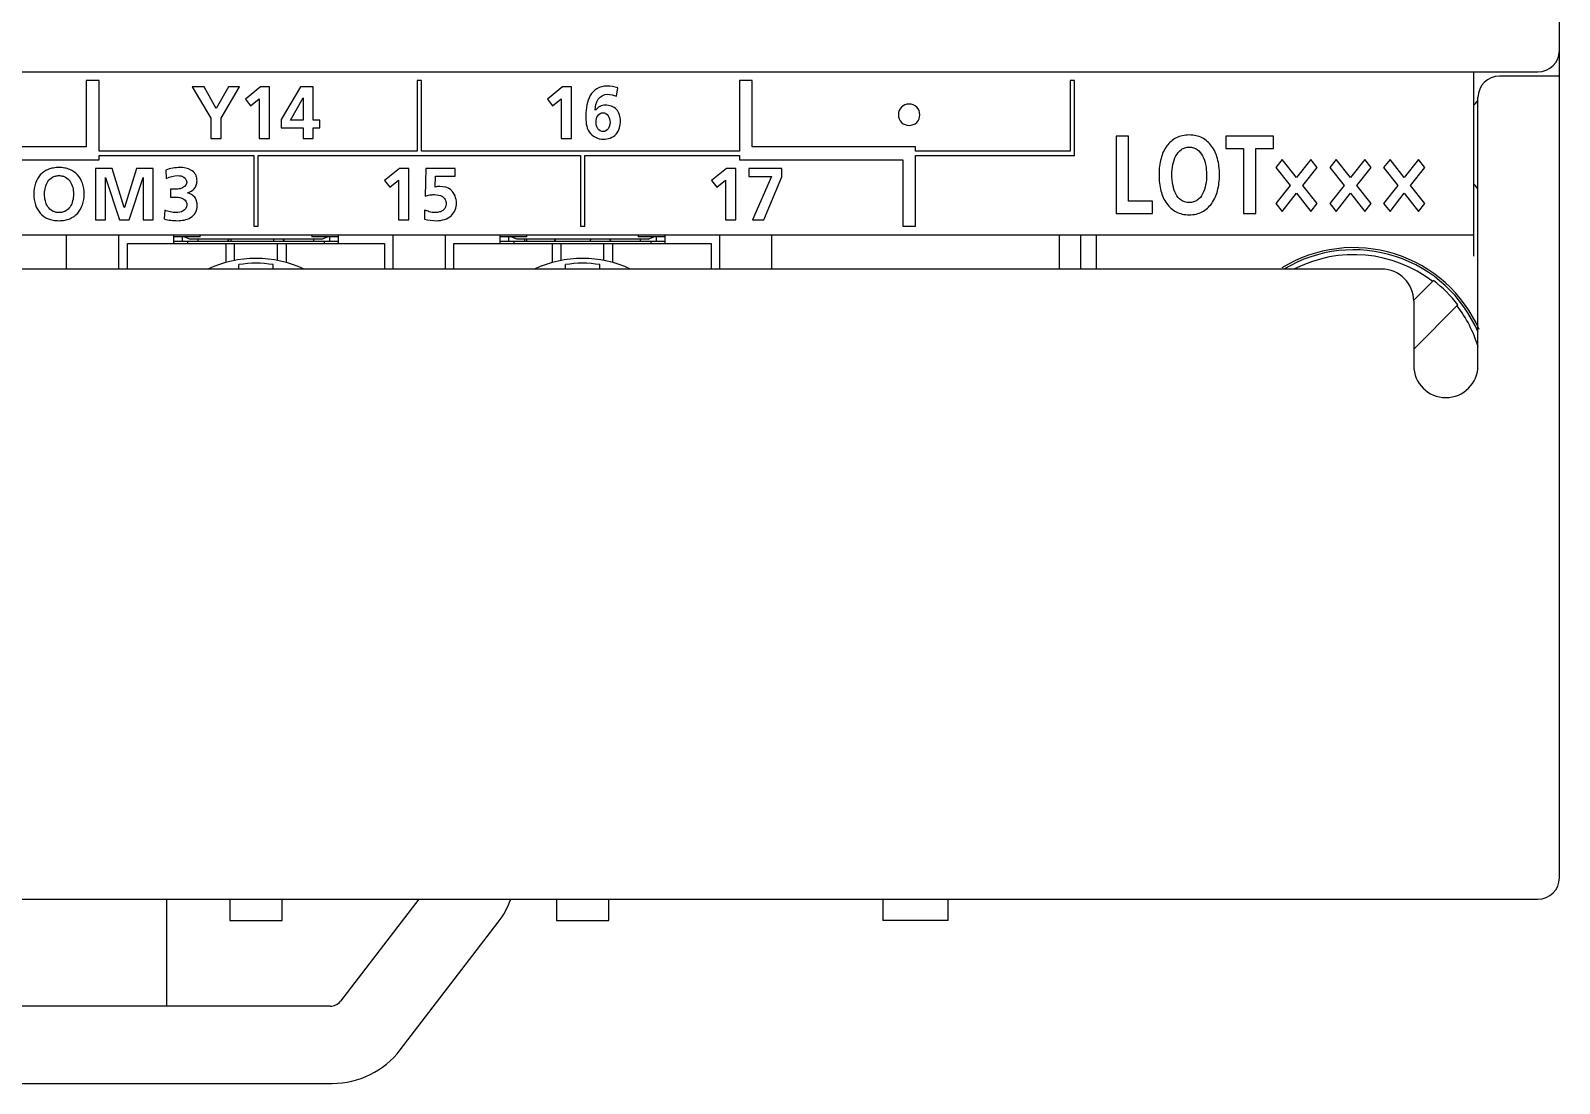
# Model space of a CAD drawing. Header units: millimetres. Extents: x 76 to 206, y 104 to 201.
# Drawn here: x 170.63 to 206.31, y 103.81 to 128.38 of the extents above; entities that cross this region are included whole.
import ezdxf

# ---------------------------------------------------------------- set-up
doc = ezdxf.new("R2010")
doc.units = ezdxf.units.MM
doc.header["$LTSCALE"] = 23.1
doc.layers.get('0').update_dxf_attribs({"linetype": 'CONTINUOUS'})

msp = doc.modelspace()

# ---------------------------------------------------------------- linework, layer by layer
at = {"color": 7, "linetype": 'Continuous'}
for p, q in [((206.309, 108.613), (206.309, 197.613)), ((103.909, 127.413), (205.809, 127.413)), ((204.309, 123.113), (204.309, 127.413)), ((172.234, 127.214), (171.934, 127.214)), ((171.934, 127.214), (171.934, 125.663)), ((172.234, 125.563), (172.234, 127.214)), ((174.683, 127.061), (174.401, 127.061)), ((174.401, 127.061), (174.839, 126.336)), ((174.966, 126.558), (174.683, 127.061)), ((175.255, 127.061), (174.966, 126.558)), ((175.08, 126.336), (175.509, 127.061)), ((175.509, 127.061), (175.255, 127.061)), ((175.995, 127.061), (175.645, 126.779)), ((176.208, 127.061), (175.995, 127.061)), ((176.208, 125.862), (176.208, 127.061)), ((176.929, 127.061), (176.481, 126.305)), ((177.228, 127.061), (176.929, 127.061)), ((177.228, 126.29), (177.228, 127.061)), ((179.754, 127.214), (179.654, 127.214)), ((179.654, 127.214), (179.654, 125.563)), ((179.754, 125.563), (179.754, 127.214)), ((183.044, 127.061), (182.694, 126.779)), ((183.257, 127.061), (183.044, 127.061)), ((183.257, 125.862), (183.257, 127.061)), ((184.306, 126.844), (184.337, 127.038)), ((187.474, 127.214), (187.174, 127.214)), ((187.174, 127.214), (187.174, 125.563)), ((187.474, 125.663), (187.474, 127.214)), ((194.994, 127.214), (194.894, 127.214)), ((194.894, 127.214), (194.894, 125.563)), ((194.994, 125.463), (194.994, 127.214)), ((206.309, 127.313), (204.909, 127.313)), ((175.645, 126.779), (175.765, 126.623)), ((175.765, 126.623), (175.968, 126.788)), ((175.968, 126.788), (175.968, 125.862)), ((176.698, 126.29), (176.995, 126.81)), ((176.995, 126.81), (176.998, 126.81)), ((176.998, 126.81), (176.998, 126.29)), ((182.694, 126.779), (182.814, 126.623)), ((182.814, 126.623), (183.017, 126.788)), ((183.017, 126.788), (183.017, 125.862)), ((204.409, 120.563), (204.409, 126.813)), ((174.839, 126.336), (174.839, 125.862)), ((175.08, 125.862), (175.08, 126.336)), ((176.481, 126.305), (176.481, 126.111)), ((176.481, 126.111), (176.998, 126.111)), ((176.998, 126.29), (176.698, 126.29)), ((176.998, 126.111), (176.998, 125.862)), ((177.381, 126.29), (177.228, 126.29)), ((177.228, 126.111), (177.381, 126.111)), ((177.228, 125.862), (177.228, 126.111)), ((177.381, 126.111), (177.381, 126.29)), ((171.934, 125.663), (164.614, 125.663)), ((174.839, 125.862), (175.08, 125.862)), ((175.968, 125.862), (176.208, 125.862)), ((176.998, 125.862), (177.228, 125.862)), ((183.017, 125.862), (183.257, 125.862)), ((191.284, 125.663), (187.474, 125.663)), ((191.284, 125.563), (191.284, 125.663)), ((196.256, 125.91), (195.967, 125.91)), ((195.967, 125.91), (195.967, 124.111)), ((196.256, 124.394), (196.256, 125.91)), ((199.638, 125.91), (198.524, 125.91)), ((198.524, 125.91), (198.524, 125.627)), ((198.524, 125.627), (198.937, 125.627)), ((198.937, 125.627), (198.937, 124.111)), ((199.225, 125.627), (199.638, 125.627)), ((199.225, 124.111), (199.225, 125.627)), ((199.638, 125.627), (199.638, 125.91)), ((168.424, 125.364), (172.234, 125.364)), ((179.654, 125.563), (172.234, 125.563)), ((172.234, 125.463), (175.844, 125.463)), ((172.234, 125.364), (172.234, 125.463)), ((175.844, 125.463), (175.844, 123.814)), ((175.944, 125.463), (183.464, 125.463)), ((175.944, 123.814), (175.944, 125.463)), ((187.174, 125.563), (179.754, 125.563)), ((183.464, 125.463), (183.464, 123.814)), ((183.564, 125.463), (187.174, 125.463)), ((183.564, 123.814), (183.564, 125.463)), ((187.174, 125.463), (187.174, 125.364)), ((187.174, 125.364), (190.984, 125.364)), ((190.984, 125.364), (190.984, 123.813)), ((194.894, 125.563), (191.284, 125.563)), ((191.284, 125.463), (194.994, 125.463)), ((191.284, 123.813), (191.284, 125.463)), ((199.843, 125.366), (199.694, 125.181)), ((200.177, 124.948), (199.843, 125.366)), ((200.511, 125.366), (200.177, 124.948)), ((200.659, 125.181), (200.511, 125.366)), ((201.099, 125.366), (200.951, 125.181)), ((201.433, 124.948), (201.099, 125.366)), ((201.767, 125.366), (201.433, 124.948)), ((201.916, 125.181), (201.767, 125.366)), ((202.356, 125.366), (202.207, 125.181)), ((202.69, 124.948), (202.356, 125.366)), ((203.024, 125.366), (202.69, 124.948)), ((203.172, 125.181), (203.024, 125.366)), ((172.534, 125.161), (172.149, 125.161)), ((172.149, 125.161), (172.149, 123.963)), ((172.379, 124.948), (172.383, 124.952)), ((172.379, 123.963), (172.379, 124.948)), ((172.383, 124.952), (172.706, 123.963)), ((172.819, 124.253), (172.534, 125.161)), ((173.107, 125.161), (172.822, 124.253)), ((172.936, 123.963), (173.258, 124.952)), ((173.492, 125.161), (173.107, 125.161)), ((173.258, 124.952), (173.262, 124.952)), ((173.262, 124.952), (173.262, 123.963)), ((173.492, 123.963), (173.492, 125.161)), ((173.788, 125.122), (173.801, 124.929)), ((179.244, 125.161), (178.894, 124.88)), ((178.894, 124.88), (179.014, 124.723)), ((179.014, 124.723), (179.217, 124.888)), ((179.217, 124.888), (179.217, 123.963)), ((179.457, 125.161), (179.244, 125.161)), ((179.457, 123.963), (179.457, 125.161)), ((179.853, 125.161), (179.841, 124.517)), ((180.542, 125.161), (179.853, 125.161)), ((180.075, 124.727), (180.08, 124.983)), ((180.08, 124.983), (180.542, 124.983)), ((180.542, 124.983), (180.542, 125.161)), ((186.876, 125.161), (186.525, 124.88)), ((186.525, 124.88), (186.646, 124.723)), ((186.646, 124.723), (186.848, 124.888)), ((186.848, 124.888), (186.848, 123.963)), ((187.089, 125.161), (186.876, 125.161)), ((187.089, 123.963), (187.089, 125.161)), ((188.167, 125.161), (187.394, 125.161)), ((187.394, 125.161), (187.394, 124.973)), ((187.394, 124.973), (187.925, 124.973)), ((187.925, 124.973), (187.48, 123.963)), ((187.741, 123.963), (188.167, 124.962)), ((188.167, 124.962), (188.167, 125.161)), ((199.694, 125.181), (200.028, 124.763)), ((200.323, 124.763), (200.659, 125.181)), ((200.951, 125.181), (201.285, 124.763)), ((201.579, 124.763), (201.916, 125.181)), ((202.207, 125.181), (202.541, 124.763)), ((202.836, 124.763), (203.172, 125.181)), ((174.011, 124.677), (173.901, 124.677)), ((173.901, 124.677), (173.901, 124.488)), ((200.028, 124.763), (199.694, 124.345)), ((199.843, 124.159), (200.177, 124.58)), ((200.177, 124.58), (200.511, 124.159)), ((200.659, 124.345), (200.323, 124.763)), ((201.285, 124.763), (200.951, 124.345)), ((201.099, 124.159), (201.433, 124.58)), ((201.433, 124.58), (201.767, 124.159)), ((201.916, 124.345), (201.579, 124.763)), ((202.541, 124.763), (202.207, 124.345)), ((202.356, 124.159), (202.69, 124.58)), ((202.69, 124.58), (203.024, 124.159)), ((203.172, 124.345), (202.836, 124.763)), ((172.822, 124.253), (172.819, 124.253)), ((173.764, 124.186), (173.75, 123.982)), ((173.901, 124.488), (174.018, 124.488)), ((179.829, 124.191), (179.824, 123.977)), ((196.815, 124.394), (196.256, 124.394)), ((196.815, 124.111), (196.815, 124.394)), ((199.694, 124.345), (199.843, 124.159)), ((200.511, 124.159), (200.659, 124.345)), ((200.951, 124.345), (201.099, 124.159)), ((201.767, 124.159), (201.916, 124.345)), ((202.207, 124.345), (202.356, 124.159)), ((203.024, 124.159), (203.172, 124.345)), ((172.149, 123.963), (172.379, 123.963)), ((172.706, 123.963), (172.936, 123.963)), ((173.262, 123.963), (173.492, 123.963)), ((175.844, 123.814), (175.944, 123.814)), ((179.217, 123.963), (179.457, 123.963)), ((183.464, 123.814), (183.564, 123.814)), ((186.848, 123.963), (187.089, 123.963)), ((187.48, 123.963), (187.741, 123.963)), ((190.984, 123.813), (191.284, 123.813)), ((195.967, 124.111), (196.815, 124.111)), ((198.937, 124.111), (199.225, 124.111)), ((78.309, 123.613), (204.309, 123.613)), ((171.474, 122.813), (171.474, 123.613)), ((172.694, 122.813), (172.694, 123.613)), ((173.974, 123.413), (173.974, 123.613)), ((174.594, 123.563), (173.974, 123.563)), ((173.974, 123.463), (177.814, 123.463)), ((174.169, 123.563), (174.169, 123.463)), ((174.229, 123.563), (174.364, 123.513)), ((174.294, 123.463), (174.294, 123.413)), ((177.424, 123.513), (174.364, 123.513)), ((174.544, 123.463), (174.544, 123.513)), ((174.594, 123.563), (174.594, 123.613)), ((175.309, 123.513), (175.309, 123.463)), ((176.309, 123.463), (176.309, 123.513)), ((177.194, 123.613), (177.194, 123.563)), ((177.814, 123.563), (177.194, 123.563)), ((177.244, 123.463), (177.244, 123.513)), ((177.424, 123.513), (177.559, 123.563)), ((177.494, 123.413), (177.494, 123.463)), ((177.619, 123.463), (177.619, 123.563)), ((177.814, 123.613), (177.814, 123.413)), ((179.094, 122.813), (179.094, 123.613)), ((180.314, 122.813), (180.314, 123.613)), ((181.594, 123.413), (181.594, 123.613)), ((182.214, 123.563), (181.594, 123.563)), ((181.594, 123.463), (185.434, 123.463)), ((181.789, 123.563), (181.789, 123.463)), ((181.984, 123.513), (181.849, 123.563)), ((181.914, 123.463), (181.914, 123.413)), ((185.044, 123.513), (181.984, 123.513)), ((182.164, 123.463), (182.164, 123.513)), ((182.209, 123.513), (182.209, 123.463)), ((182.214, 123.563), (182.214, 123.613)), ((183.709, 123.513), (183.684, 123.463)), ((184.814, 123.613), (184.814, 123.563)), ((185.434, 123.563), (184.814, 123.563)), ((184.864, 123.463), (184.864, 123.513)), ((185.044, 123.513), (185.179, 123.563)), ((185.114, 123.413), (185.114, 123.463)), ((185.239, 123.463), (185.239, 123.563)), ((185.434, 123.613), (185.434, 123.413)), ((186.714, 122.813), (186.714, 123.613)), ((187.934, 122.813), (187.934, 123.613)), ((194.634, 123.613), (194.634, 122.813)), ((195.134, 123.613), (195.134, 122.813)), ((195.509, 122.813), (195.509, 123.613)), ((172.894, 123.413), (178.894, 123.413)), ((172.894, 122.813), (172.894, 123.413)), ((175.194, 122.969), (175.194, 123.413)), ((175.394, 123.015), (175.394, 123.413)), ((176.394, 123.015), (176.394, 123.413)), ((176.594, 123.413), (176.594, 122.969)), ((178.894, 123.413), (178.894, 122.813)), ((180.514, 123.413), (186.514, 123.413)), ((180.514, 122.813), (180.514, 123.413)), ((182.814, 122.969), (182.814, 123.413)), ((183.014, 123.015), (183.014, 123.413)), ((184.014, 123.015), (184.014, 123.413)), ((184.214, 123.413), (184.214, 122.969)), ((186.514, 123.413), (186.514, 122.813)), ((202.159, 122.813), (80.459, 122.813)), ((175.494, 122.813), (175.494, 122.918)), ((176.294, 122.813), (176.294, 122.918)), ((183.114, 122.813), (183.114, 122.918)), ((183.914, 122.813), (183.914, 122.918)), ((203.373, 122.543), (202.908, 122.078)), ((202.909, 122.063), (202.909, 120.563)), ((202.909, 120.948), (203.939, 121.977)), ((76.809, 108.113), (205.809, 108.113)), ((173.809, 108.113), (173.809, 105.613)), ((175.284, 108.113), (175.284, 107.613)), ((176.504, 107.613), (176.504, 108.113)), ((179.69, 108.113), (177.862, 105.731)), ((182.904, 108.113), (182.904, 107.613)), ((184.124, 107.613), (184.124, 108.113)), ((190.524, 108.113), (190.524, 107.613)), ((192.044, 107.613), (192.044, 108.113)), ((175.284, 107.613), (176.504, 107.613)), ((179.26, 104.596), (181.546, 107.575)), ((182.904, 107.613), (184.124, 107.613)), ((192.044, 107.613), (190.524, 107.613)), ((177.624, 105.613), (164.995, 105.613)), ((164.945, 103.813), (177.673, 103.813))]:
    msp.add_line(p, q, dxfattribs=at)
for centre, radius, start, end in [((205.809, 127.913), 0.5, 270, 360), ((204.909, 126.813), 0.5, 90, 180), ((204.209, 126.813), 0.2, 300.0719, 360), ((204.209, 124.613), 0.2, 0, 59.9281), ((201.509, 120.113), 3.2, 23.7321, 121.5513), ((201.509, 120.113), 3.15, 22.934, 120.8868), ((201.509, 120.113), 3.036, 52.5705, 117.1145), ((175.894, 120.413), 2.65, 64.9564, 115.0436), ((175.894, 120.413), 2.536, 80.9249, 99.0751), ((183.514, 120.413), 2.65, 64.9564, 115.0436), ((183.514, 120.413), 2.536, 80.9249, 99.0751), ((202.159, 122.063), 0.75, 0, 90), ((201.509, 120.113), 3.063, 37.4951, 52.5049), ((201.509, 120.113), 3.036, 17.0982, 37.4295), ((203.659, 120.563), 0.75, 180, 360), ((205.809, 108.613), 0.5, 270, 360), ((179.959, 108.792), 2, 322.4959, 340.1359), ((177.624, 105.913), 0.3, 270, 322.4959), ((177.673, 105.813), 2, 270, 322.4959)]:
    msp.add_arc(centre, radius, start, end, dxfattribs=at)
at = {"color": 40, "linetype": 'Continuous'}
for centre, start, end in [((175.894, 123.113), 147.7612, 152.1755), ((175.894, 123.113), 27.8245, 32.2388), ((183.514, 123.113), 147.7612, 152.1755), ((183.514, 123.113), 27.8245, 32.2388)]:
    msp.add_arc(centre, 0.75, start, end, dxfattribs=at)
at = {"color": 7, "linetype": 'Continuous'}
for points, knots in [([(184.084, 127.081), (184.002, 127.081), (183.839, 127.047), (183.676, 126.866), (183.604, 126.64), (183.585, 126.354), (183.599, 125.986), (183.875, 125.841), (183.999, 125.841)], [0, 0, 0, 0, 0.145323, 0.27328, 0.408814, 0.552463, 0.782909, 1, 1, 1, 1]), ([(183.811, 126.521), (183.815, 126.608), (183.838, 126.79), (184.014, 126.892), (184.096, 126.892)], [0, 0, 0, 0, 0.512948, 1, 1, 1, 1]), ([(191.123, 126.663), (191.062, 126.66), (190.937, 126.606), (190.858, 126.414), (190.939, 126.217), (191.07, 126.163), (191.135, 126.163)], [0, 0, 0, 0, 0.23882, 0.492378, 0.746312, 1, 1, 1, 1]), ([(191.135, 126.163), (191.2, 126.163), (191.331, 126.217), (191.412, 126.414), (191.331, 126.609), (191.196, 126.665), (191.127, 126.663), (191.123, 126.663)], [0, 0, 0, 0, 0.246229, 0.492907, 0.739219, 0.985504, 1, 1, 1, 1]), ([(183.999, 126.02), (183.951, 126.02), (183.845, 126.075), (183.826, 126.236), (183.841, 126.397), (183.946, 126.46), (183.993, 126.46)], [0, 0, 0, 0, 0.237502, 0.493455, 0.76393, 1, 1, 1, 1]), ([(183.993, 126.46), (184.086, 126.46), (184.226, 126.239), (184.087, 126.02), (183.999, 126.02)], [0, 0, 0, 0, 0.510465, 1, 1, 1, 1]), ([(184.397, 126.272), (184.397, 126.366), (184.346, 126.574), (184.14, 126.638), (184.047, 126.638)], [0, 0, 0, 0, 0.501992, 1, 1, 1, 1]), ([(183.999, 125.841), (184.106, 125.841), (184.349, 125.919), (184.397, 126.163), (184.397, 126.272)], [0, 0, 0, 0, 0.496805, 1, 1, 1, 1]), ([(197.671, 125.941), (197.617, 125.941), (197.512, 125.931), (197.32, 125.865), (197.121, 125.69), (197.016, 125.44), (196.973, 125.209), (196.963, 125.015), (196.973, 124.821), (197.015, 124.589), (197.119, 124.337), (197.318, 124.158), (197.511, 124.09), (197.616, 124.079), (197.671, 124.08)], [0, 0, 0, 0, 0.06203, 0.119286, 0.230173, 0.353028, 0.422626, 0.498337, 0.57425, 0.644275, 0.768203, 0.8799, 0.937502, 1, 1, 1, 1]), ([(197.671, 124.08), (197.725, 124.08), (197.83, 124.09), (198.022, 124.16), (198.22, 124.34), (198.326, 124.592), (198.369, 124.823), (198.38, 125.015), (198.369, 125.207), (198.325, 125.437), (198.218, 125.687), (198.02, 125.863), (197.829, 125.931), (197.725, 125.941), (197.671, 125.941)], [0, 0, 0, 0, 0.061979, 0.119516, 0.232022, 0.356596, 0.426425, 0.501651, 0.576711, 0.646131, 0.769627, 0.881313, 0.938492, 1, 1, 1, 1]), ([(197.671, 124.363), (197.637, 124.363), (197.57, 124.372), (197.451, 124.43), (197.342, 124.571), (197.279, 124.782), (197.26, 125.014), (197.281, 125.245), (197.346, 125.453), (197.454, 125.591), (197.572, 125.649), (197.637, 125.657), (197.671, 125.657)], [0, 0, 0, 0, 0.060881, 0.117032, 0.23157, 0.361689, 0.503576, 0.642453, 0.771174, 0.885042, 0.940506, 1, 1, 1, 1]), ([(197.671, 125.657), (197.705, 125.657), (197.77, 125.649), (197.888, 125.591), (197.996, 125.453), (198.062, 125.245), (198.082, 125.014), (198.063, 124.782), (198, 124.571), (197.892, 124.43), (197.772, 124.372), (197.706, 124.363), (197.671, 124.363)], [0, 0, 0, 0, 0.059469, 0.114924, 0.228801, 0.357537, 0.496424, 0.638321, 0.768455, 0.883003, 0.939145, 1, 1, 1, 1]), ([(171.297, 125.182), (171.252, 125.182), (171.166, 125.175), (171.01, 125.133), (170.846, 125.023), (170.73, 124.811), (170.699, 124.565), (170.73, 124.318), (170.844, 124.105), (171.008, 123.992), (171.165, 123.949), (171.251, 123.942), (171.297, 123.942)], [0, 0, 0, 0, 0.07023, 0.133896, 0.249626, 0.366485, 0.498616, 0.631162, 0.748834, 0.865264, 0.929249, 1, 1, 1, 1]), ([(171.297, 124.131), (171.268, 124.131), (171.214, 124.137), (171.118, 124.173), (171.026, 124.264), (170.97, 124.408), (170.95, 124.612), (170.991, 124.825), (171.12, 124.951), (171.216, 124.987), (171.269, 124.993), (171.297, 124.993)], [0, 0, 0, 0, 0.069945, 0.132432, 0.249851, 0.373243, 0.504462, 0.752957, 0.869925, 0.931651, 1, 1, 1, 1]), ([(171.297, 123.942), (171.342, 123.942), (171.428, 123.949), (171.583, 123.993), (171.747, 124.107), (171.863, 124.319), (171.895, 124.565), (171.863, 124.81), (171.745, 125.021), (171.581, 125.132), (171.427, 125.175), (171.341, 125.182), (171.297, 125.182)], [0, 0, 0, 0, 0.070162, 0.134028, 0.251205, 0.369585, 0.501385, 0.632772, 0.75034, 0.866818, 0.930361, 1, 1, 1, 1]), ([(171.297, 124.993), (171.325, 124.993), (171.378, 124.987), (171.473, 124.951), (171.603, 124.825), (171.644, 124.612), (171.623, 124.408), (171.568, 124.264), (171.476, 124.173), (171.38, 124.137), (171.325, 124.131), (171.297, 124.131)], [0, 0, 0, 0, 0.068384, 0.130123, 0.247077, 0.495539, 0.626745, 0.750115, 0.86752, 0.93002, 1, 1, 1, 1]), ([(173.801, 124.929), (173.884, 124.97), (174.023, 125.004), (174.223, 124.982), (174.277, 124.881), (174.277, 124.835)], [0, 0, 0, 0, 0.49247, 0.753005, 1, 1, 1, 1]), ([(174.294, 124.588), (174.352, 124.61), (174.439, 124.656), (174.508, 124.77), (174.521, 124.868), (174.511, 124.958), (174.472, 125.052), (174.347, 125.16), (174.209, 125.182), (174.122, 125.182)], [0, 0, 0, 0, 0.196408, 0.294946, 0.409503, 0.501531, 0.581125, 0.726459, 1, 1, 1, 1]), ([(174.277, 124.835), (174.277, 124.763), (174.152, 124.677), (174.048, 124.677), (174.011, 124.677)], [0, 0, 0, 0, 0.661767, 1, 1, 1, 1]), ([(174.064, 123.942), (174.168, 123.942), (174.333, 123.967), (174.499, 124.122), (174.53, 124.274), (174.514, 124.401), (174.458, 124.524), (174.359, 124.576), (174.294, 124.584)], [0, 0, 0, 0, 0.298441, 0.447375, 0.620712, 0.720362, 0.812406, 1, 1, 1, 1]), ([(179.841, 124.517), (179.876, 124.528), (179.947, 124.545), (180.083, 124.555), (180.221, 124.535), (180.317, 124.441), (180.337, 124.342), (180.318, 124.245), (180.255, 124.176), (180.203, 124.152), (180.177, 124.145)], [0, 0, 0, 0, 0.125053, 0.250132, 0.47346, 0.576133, 0.691433, 0.806412, 0.907349, 1, 1, 1, 1]), ([(180.571, 124.349), (180.571, 124.462), (180.494, 124.69), (180.274, 124.739), (180.185, 124.739)], [0, 0, 0, 0, 0.557545, 1, 1, 1, 1]), ([(174.282, 124.301), (174.282, 124.248), (174.196, 124.147), (174.039, 124.124), (173.893, 124.142), (173.805, 124.169), (173.764, 124.186)], [0, 0, 0, 0, 0.263884, 0.54458, 0.775404, 1, 1, 1, 1]), ([(174.018, 124.488), (174.082, 124.488), (174.216, 124.484), (174.282, 124.356), (174.282, 124.301)], [0, 0, 0, 0, 0.541198, 1, 1, 1, 1]), ([(179.824, 123.977), (179.915, 123.955), (180.128, 123.921), (180.478, 124.001), (180.571, 124.246), (180.571, 124.349)], [0, 0, 0, 0, 0.293051, 0.677829, 1, 1, 1, 1]), ([(180.177, 124.145), (180.144, 124.135), (180.06, 124.125), (179.943, 124.145), (179.864, 124.177), (179.829, 124.191)], [0, 0, 0, 0, 0.28396, 0.683215, 1, 1, 1, 1])]:
    msp.add_open_spline(points, degree=3, knots=knots, dxfattribs=at)
for points in [[(184.337, 127.038), (184.256, 127.067), (184.17, 127.081), (184.084, 127.081)], [(184.096, 126.892), (184.168, 126.892), (184.24, 126.873), (184.306, 126.844)], [(184.047, 126.638), (183.96, 126.638), (183.864, 126.59), (183.815, 126.518)], [(174.122, 125.182), (174.009, 125.182), (173.893, 125.163), (173.788, 125.122)], [(180.185, 124.739), (180.148, 124.739), (180.111, 124.734), (180.075, 124.727)], [(173.75, 123.982), (173.851, 123.952), (173.959, 123.942), (174.064, 123.942)]]:
    msp.add_open_spline(points, degree=3, dxfattribs=at)

doc.saveas('drawing.dxf')
